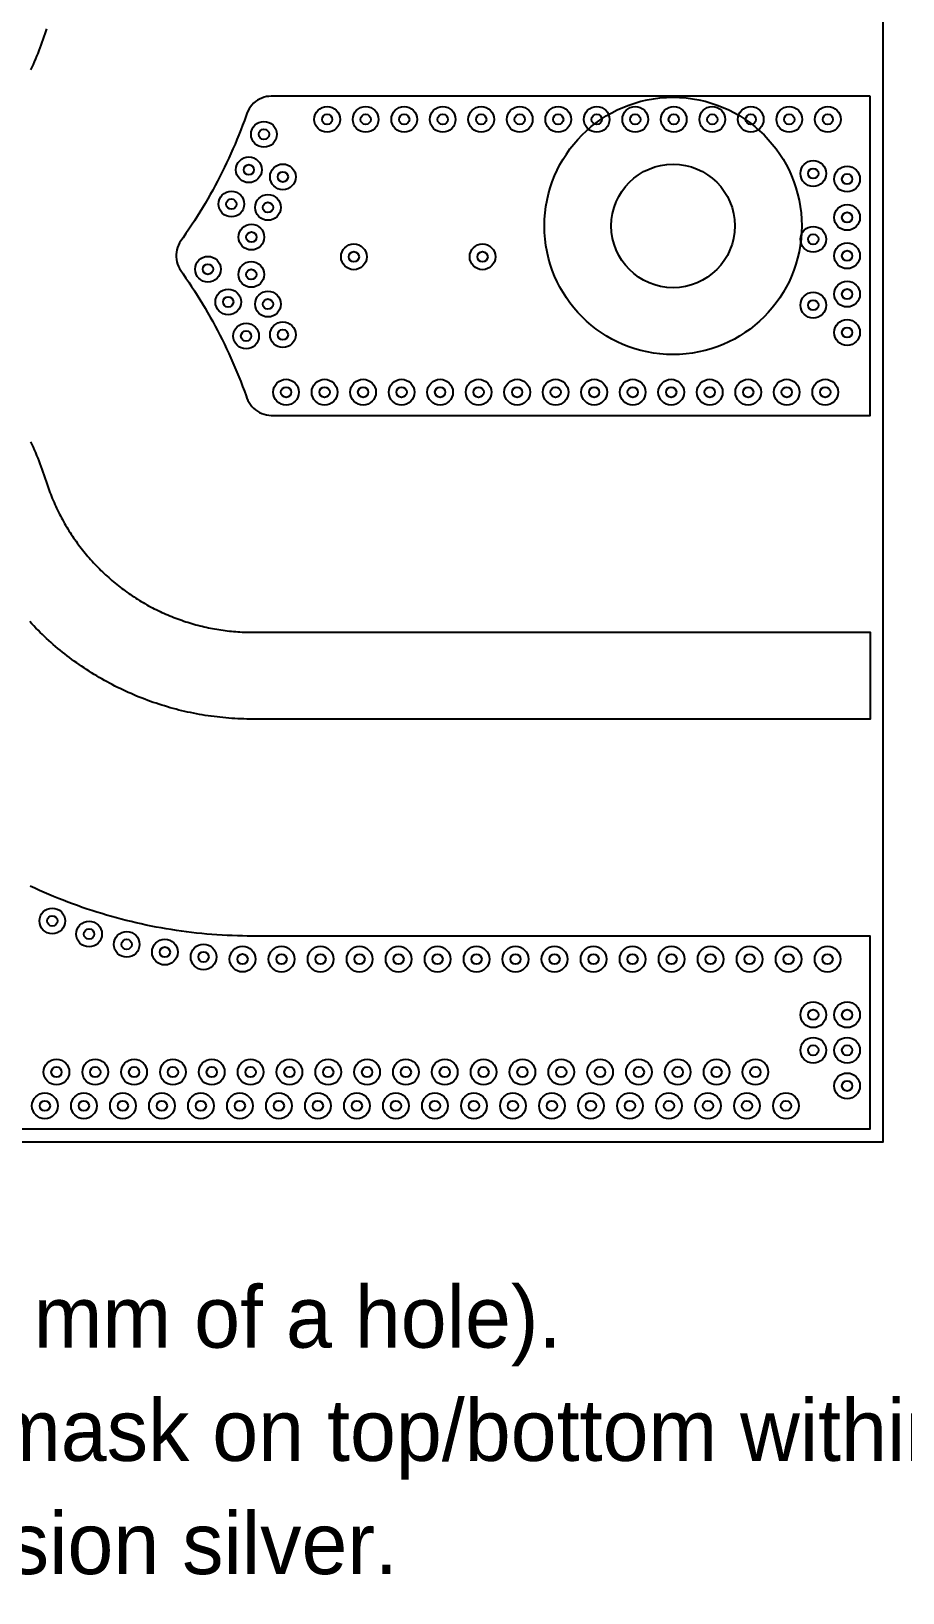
# Model space of a CAD drawing. Header units: millimetres. Extents: x 0 to 121, y -74 to 63.
# Drawn here: x 82.48 to 99.42, y -72.21 to -41.87 of the extents above; entities that cross this region are included whole.
import ezdxf

# ---------------------------------------------------------------- set-up
doc = ezdxf.new("R2010")
doc.units = ezdxf.units.MM
for name, color, linetype in [('BOARD_OUTLINE', 5, 'Continuous'), ('FAB_NOTES', 2, 'Continuous'), ('MOUNT_HEAD_KEEPOUT', 6, 'Continuous'), ('MOUNT_HOLES_PTH', 1, 'Continuous'), ('TOP_COPPER', 1, 'Continuous'), ('TOP_GROUND_POUR', 3, 'Continuous'), ('VIA_HOLES', 7, 'Continuous'), ('VIA_PADS', 2, 'Continuous')]:
    doc.layers.add(name, color=color, linetype=linetype)

msp = doc.modelspace()

# ---------------------------------------------------------------- linework, layer by layer
at = {"layer": 'BOARD_OUTLINE'}
msp.add_lwpolyline([(-0.25, -63.449), (99.034, -63.449), (99.034, 63.449), (-0.25, 63.449)], close=True, dxfattribs=at)
at = {"layer": 'MOUNT_HEAD_KEEPOUT'}
msp.add_circle((94.952, -45.65), 2.5, dxfattribs=at)
at = {"layer": 'MOUNT_HOLES_PTH'}
msp.add_circle((94.952, -45.65), 1.2, dxfattribs=at)
at = {"layer": 'TOP_COPPER'}
for points in [[(82.775, -41.823), (82.745, -41.917), (82.727, -41.972), (82.708, -42.027), (82.689, -42.081), (82.669, -42.136), (82.649, -42.19), (82.628, -42.244), (82.606, -42.298), (82.584, -42.351), (82.562, -42.405), (82.539, -42.458), (82.515, -42.511), (82.491, -42.563), (82.467, -42.616)], [(82.467, -49.844), (82.491, -49.897), (82.515, -49.949), (82.539, -50.002), (82.562, -50.055), (82.584, -50.109), (82.606, -50.162), (82.628, -50.216), (82.649, -50.27), (82.669, -50.324), (82.689, -50.379), (82.708, -50.433), (82.727, -50.488), (82.745, -50.543), (82.775, -50.637), (82.788, -50.677), (82.802, -50.716), (82.816, -50.755), (82.83, -50.794), (82.844, -50.832), (82.859, -50.871), (82.875, -50.909), (82.89, -50.948), (82.906, -50.986), (82.923, -51.024), (82.94, -51.062), (82.957, -51.099), (82.974, -51.137), (82.992, -51.174), (83.01, -51.211), (83.029, -51.248), (83.048, -51.285), (83.067, -51.321), (83.087, -51.358), (83.107, -51.394), (83.128, -51.43), (83.148, -51.466), (83.169, -51.501), (83.191, -51.536), (83.213, -51.572), (83.235, -51.607), (83.257, -51.641), (83.28, -51.676), (83.303, -51.71), (83.327, -51.744), (83.351, -51.778), (83.375, -51.811), (83.399, -51.845), (83.424, -51.878), (83.449, -51.911), (83.475, -51.943), (83.501, -51.976), (83.527, -52.008), (83.553, -52.039), (83.58, -52.071), (83.607, -52.102), (83.634, -52.133), (83.662, -52.164), (83.69, -52.195), (83.718, -52.225), (83.747, -52.255), (83.775, -52.284), (83.805, -52.314), (83.834, -52.343), (83.864, -52.372), (83.894, -52.4), (83.924, -52.428), (83.954, -52.456), (83.985, -52.484), (84.016, -52.511), (84.048, -52.538), (84.079, -52.565), (84.111, -52.591), (84.143, -52.617), (84.176, -52.643), (84.208, -52.668), (84.241, -52.694), (84.274, -52.718), (84.308, -52.743), (84.341, -52.767), (84.375, -52.791), (84.409, -52.814), (84.443, -52.837), (84.478, -52.86), (84.513, -52.883), (84.547, -52.905), (84.583, -52.926), (84.618, -52.948), (84.654, -52.969), (84.689, -52.99), (84.725, -53.01), (84.762, -53.03), (84.798, -53.05), (84.835, -53.069), (84.871, -53.088), (84.908, -53.107), (84.945, -53.125), (84.983, -53.143), (85.02, -53.16), (85.058, -53.177), (85.096, -53.194), (85.134, -53.21), (85.172, -53.226), (85.21, -53.242), (85.249, -53.257), (85.287, -53.272), (85.326, -53.287), (85.365, -53.301), (85.404, -53.314), (85.443, -53.328), (85.482, -53.341), (85.522, -53.353), (85.561, -53.366), (85.601, -53.377), (85.64, -53.389), (85.68, -53.4), (85.72, -53.41), (85.76, -53.421), (85.801, -53.43), (85.841, -53.44), (85.881, -53.449), (85.922, -53.458), (85.962, -53.466), (86.003, -53.474), (86.043, -53.481), (86.084, -53.488), (86.125, -53.495), (86.166, -53.501), (86.207, -53.507), (86.248, -53.513), (86.289, -53.518), (86.33, -53.522), (86.371, -53.526), (86.412, -53.53), (86.453, -53.534), (86.495, -53.537), (86.536, -53.539), (86.577, -53.542), (86.619, -53.544), (86.66, -53.545), (86.701, -53.546), (86.743, -53.547), (86.784, -53.547), (98.784, -53.547), (98.784, -55.233), (86.784, -55.233), (86.726, -55.233), (86.668, -55.232), (86.61, -55.231), (86.552, -55.229), (86.495, -55.226), (86.437, -55.223), (86.379, -55.219), (86.321, -55.215), (86.264, -55.21), (86.206, -55.205), (86.148, -55.199), (86.091, -55.192), (86.033, -55.185), (85.976, -55.178), (85.919, -55.169), (85.861, -55.161), (85.804, -55.151), (85.747, -55.141), (85.69, -55.131), (85.633, -55.12), (85.577, -55.108), (85.52, -55.096), (85.464, -55.084), (85.407, -55.07), (85.351, -55.057), (85.295, -55.042), (85.239, -55.027), (85.183, -55.012), (85.127, -54.996), (85.072, -54.979), (85.017, -54.962), (84.961, -54.945), (84.906, -54.927), (84.852, -54.908), (84.797, -54.889), (84.743, -54.869), (84.688, -54.849), (84.634, -54.828), (84.58, -54.807), (84.527, -54.785), (84.473, -54.762), (84.42, -54.739), (84.367, -54.716), (84.315, -54.692), (84.262, -54.667), (84.21, -54.642), (84.158, -54.617), (84.106, -54.591), (84.055, -54.564), (84.004, -54.537), (83.953, -54.51), (83.902, -54.482), (83.852, -54.453), (83.801, -54.424), (83.752, -54.395), (83.702, -54.365), (83.653, -54.334), (83.604, -54.303), (83.555, -54.272), (83.507, -54.24), (83.459, -54.208), (83.411, -54.175), (83.364, -54.141), (83.317, -54.108), (83.27, -54.073), (83.224, -54.039), (83.178, -54.004), (83.132, -53.968), (83.087, -53.932), (83.042, -53.895), (82.997, -53.859), (82.953, -53.821), (82.909, -53.783), (82.866, -53.745), (82.823, -53.707), (82.78, -53.667), (82.738, -53.628), (82.696, -53.588), (82.654, -53.548), (82.613, -53.507), (82.572, -53.466), (82.532, -53.424), (82.492, -53.382), (82.452, -53.34)]]:
    msp.add_lwpolyline(points, dxfattribs=at)
at = {"layer": 'TOP_GROUND_POUR'}
msp.add_lwpolyline([(98.784, -43.129), (87.144, -43.129), (87.097, -43.132), (87.05, -43.138), (87.004, -43.149), (86.959, -43.165), (86.916, -43.184), (86.875, -43.208), (86.836, -43.235), (86.801, -43.266), (86.768, -43.3), (86.738, -43.337), (86.713, -43.377), (86.691, -43.419), (86.673, -43.463), (86.657, -43.506), (86.623, -43.599), (86.588, -43.692), (86.552, -43.784), (86.516, -43.877), (86.478, -43.968), (86.44, -44.06), (86.4, -44.151), (86.36, -44.242), (86.318, -44.332), (86.277, -44.422), (86.233, -44.511), (86.19, -44.601), (86.145, -44.689), (86.1, -44.777), (86.053, -44.865), (86.006, -44.952), (85.957, -45.039), (85.909, -45.125), (85.859, -45.211), (85.808, -45.297), (85.756, -45.381), (85.704, -45.466), (85.651, -45.55), (85.597, -45.633), (85.542, -45.716), (85.487, -45.798), (85.43, -45.879), (85.387, -45.941), (85.362, -45.98), (85.34, -46.023), (85.323, -46.067), (85.309, -46.112), (85.3, -46.159), (85.296, -46.206), (85.296, -46.253), (85.3, -46.301), (85.309, -46.347), (85.323, -46.393), (85.34, -46.437), (85.362, -46.479), (85.387, -46.519), (85.43, -46.58), (85.486, -46.662), (85.542, -46.744), (85.597, -46.827), (85.651, -46.91), (85.704, -46.994), (85.757, -47.078), (85.808, -47.163), (85.859, -47.249), (85.908, -47.335), (85.958, -47.421), (86.006, -47.508), (86.053, -47.595), (86.099, -47.683), (86.145, -47.771), (86.19, -47.86), (86.234, -47.948), (86.276, -48.038), (86.319, -48.128), (86.36, -48.218), (86.4, -48.309), (86.439, -48.4), (86.478, -48.491), (86.516, -48.583), (86.553, -48.676), (86.588, -48.768), (86.623, -48.861), (86.657, -48.954), (86.672, -48.997), (86.69, -49.041), (86.712, -49.083), (86.738, -49.123), (86.767, -49.16), (86.8, -49.194), (86.836, -49.225), (86.875, -49.252), (86.916, -49.276), (86.959, -49.295), (87.004, -49.311), (87.05, -49.322), (87.096, -49.328), (87.144, -49.331), (98.784, -49.331)], close=True, dxfattribs=at)
msp.add_lwpolyline([(0, -63.199), (98.784, -63.199), (98.784, -59.449), (86.934, -59.449), (86.83, -59.449), (86.769, -59.449), (86.678, -59.449), (86.585, -59.447), (86.486, -59.445), (86.387, -59.441), (86.288, -59.437), (86.189, -59.432), (86.09, -59.426), (85.991, -59.418), (85.892, -59.41), (85.793, -59.401), (85.694, -59.391), (85.596, -59.379), (85.497, -59.367), (85.399, -59.354), (85.3, -59.34), (85.202, -59.325), (85.104, -59.309), (85.007, -59.292), (84.909, -59.274), (84.812, -59.255), (84.714, -59.236), (84.617, -59.214), (84.52, -59.193), (84.424, -59.17), (84.327, -59.147), (84.231, -59.122), (84.135, -59.097), (84.04, -59.07), (83.944, -59.043), (83.849, -59.014), (83.754, -58.985), (83.66, -58.955), (83.565, -58.924), (83.471, -58.892), (83.378, -58.859), (83.284, -58.825), (83.191, -58.79), (83.099, -58.754), (83.007, -58.718), (82.915, -58.68), (82.823, -58.642), (82.732, -58.602), (82.641, -58.563), (82.551, -58.521), (82.461, -58.479)], dxfattribs=at)
at = {"layer": 'VIA_HOLES'}
for centre in [(88.231, -43.579), (88.979, -43.579), (89.728, -43.579), (90.476, -43.579), (91.224, -43.579), (91.973, -43.579), (92.721, -43.579), (93.469, -43.579), (94.218, -43.579), (94.966, -43.579), (95.715, -43.579), (96.463, -43.579), (97.211, -43.579), (97.96, -43.579), (87.002, -43.87), (86.709, -44.559), (87.37, -44.697), (97.677, -44.631), (98.334, -44.739), (86.369, -45.225), (87.081, -45.291), (98.334, -45.485), (86.758, -45.867), (97.677, -45.91), (85.914, -46.491), (88.75, -46.25), (91.25, -46.25), (98.334, -46.23), (86.757, -46.593), (86.308, -47.127), (98.334, -46.975), (87.081, -47.169), (97.677, -47.19), (98.334, -47.721), (86.656, -47.789), (87.37, -47.764), (87.432, -48.881), (88.181, -48.881), (88.929, -48.881), (89.678, -48.881), (90.426, -48.881), (91.174, -48.881), (91.923, -48.881), (92.671, -48.881), (93.419, -48.881), (94.168, -48.881), (94.916, -48.881), (95.665, -48.881), (96.413, -48.881), (97.161, -48.881), (97.91, -48.881), (82.89, -59.156), (83.604, -59.41), (84.335, -59.611), (85.077, -59.761), (85.829, -59.856), (86.586, -59.897), (87.344, -59.899), (88.102, -59.899), (88.86, -59.899), (89.618, -59.899), (90.376, -59.899), (91.134, -59.899), (91.891, -59.899), (92.649, -59.899), (93.407, -59.899), (94.165, -59.899), (94.923, -59.899), (95.681, -59.899), (96.439, -59.899), (97.197, -59.899), (97.955, -59.899), (97.677, -60.979), (98.334, -60.979), (97.677, -61.67), (98.334, -61.67), (82.97, -62.092), (83.725, -62.092), (84.479, -62.092), (85.234, -62.092), (85.988, -62.092), (86.743, -62.092), (87.498, -62.092), (88.252, -62.092), (89.007, -62.092), (89.761, -62.092), (90.516, -62.092), (91.27, -62.092), (92.025, -62.092), (92.78, -62.092), (93.534, -62.092), (94.289, -62.092), (95.043, -62.092), (95.798, -62.092), (96.552, -62.092), (98.334, -62.361), (82.745, -62.749), (83.503, -62.749), (84.261, -62.749), (85.019, -62.749), (85.777, -62.749), (86.535, -62.749), (87.293, -62.749), (88.051, -62.749), (88.809, -62.749), (89.567, -62.749), (90.325, -62.749), (91.083, -62.749), (91.841, -62.749), (92.599, -62.749), (93.357, -62.749), (94.115, -62.749), (94.873, -62.749), (95.631, -62.749), (96.389, -62.749), (97.147, -62.749)]:
    msp.add_circle(centre, 0.1, dxfattribs=at)
at = {"layer": 'VIA_PADS'}
for centre in [(88.231, -43.579), (88.979, -43.579), (89.728, -43.579), (90.476, -43.579), (91.224, -43.579), (91.973, -43.579), (92.721, -43.579), (93.469, -43.579), (94.218, -43.579), (94.966, -43.579), (95.715, -43.579), (96.463, -43.579), (97.211, -43.579), (97.96, -43.579), (87.002, -43.87), (86.709, -44.559), (87.37, -44.697), (97.677, -44.631), (98.334, -44.739), (86.369, -45.225), (87.081, -45.291), (98.334, -45.485), (86.758, -45.867), (97.677, -45.91), (88.75, -46.25), (91.25, -46.25), (98.334, -46.23), (85.914, -46.491), (86.757, -46.593), (98.334, -46.975), (86.308, -47.127), (87.081, -47.169), (97.677, -47.19), (86.656, -47.789), (87.37, -47.764), (98.334, -47.721), (87.432, -48.881), (88.181, -48.881), (88.929, -48.881), (89.678, -48.881), (90.426, -48.881), (91.174, -48.881), (91.923, -48.881), (92.671, -48.881), (93.419, -48.881), (94.168, -48.881), (94.916, -48.881), (95.665, -48.881), (96.413, -48.881), (97.161, -48.881), (97.91, -48.881), (82.89, -59.156), (83.604, -59.41), (84.335, -59.611), (85.077, -59.761), (85.829, -59.856), (86.586, -59.897), (87.344, -59.899), (88.102, -59.899), (88.86, -59.899), (89.618, -59.899), (90.376, -59.899), (91.134, -59.899), (91.891, -59.899), (92.649, -59.899), (93.407, -59.899), (94.165, -59.899), (94.923, -59.899), (95.681, -59.899), (96.439, -59.899), (97.197, -59.899), (97.955, -59.899), (97.677, -60.979), (98.334, -60.979), (97.677, -61.67), (98.334, -61.67), (82.97, -62.092), (83.725, -62.092), (84.479, -62.092), (85.234, -62.092), (85.988, -62.092), (86.743, -62.092), (87.498, -62.092), (88.252, -62.092), (89.007, -62.092), (89.761, -62.092), (90.516, -62.092), (91.27, -62.092), (92.025, -62.092), (92.78, -62.092), (93.534, -62.092), (94.289, -62.092), (95.043, -62.092), (95.798, -62.092), (96.552, -62.092), (98.334, -62.361), (82.745, -62.749), (83.503, -62.749), (84.261, -62.749), (85.019, -62.749), (85.777, -62.749), (86.535, -62.749), (87.293, -62.749), (88.051, -62.749), (88.809, -62.749), (89.567, -62.749), (90.325, -62.749), (91.083, -62.749), (91.841, -62.749), (92.599, -62.749), (93.357, -62.749), (94.115, -62.749), (94.873, -62.749), (95.631, -62.749), (96.389, -62.749), (97.147, -62.749)]:
    msp.add_circle(centre, 0.25, dxfattribs=at)

# ---------------------------------------------------------------- texts
at = {"layer": 'FAB_NOTES'}
for s, p in [('V3 (05-11-2026): 15 x M2 mounting holes added for the housing CRL-XB-PD8-03; 33 vias removed (pad within 0.35 mm of a hole).', (-0.25, -67.449)), ('MOUNT_HOLES_PTH: d2.40 mm FINISHED, plated through, connected to top pour and bottom ground. No solder mask on top/bottom within MOUNT_HEAD_KEEPOUT.', (-0.25, -69.649)), ('Stack-up: RO4350B 0.762 mm (30 mil), 1 oz Cu both sides; bottom layer = solid ground (not drawn), ENIG or immersion silver.', (-0.25, -71.849))]:
    msp.add_text(s, height=1.2, dxfattribs=at).set_placement(p)

doc.saveas('drawing.dxf')
